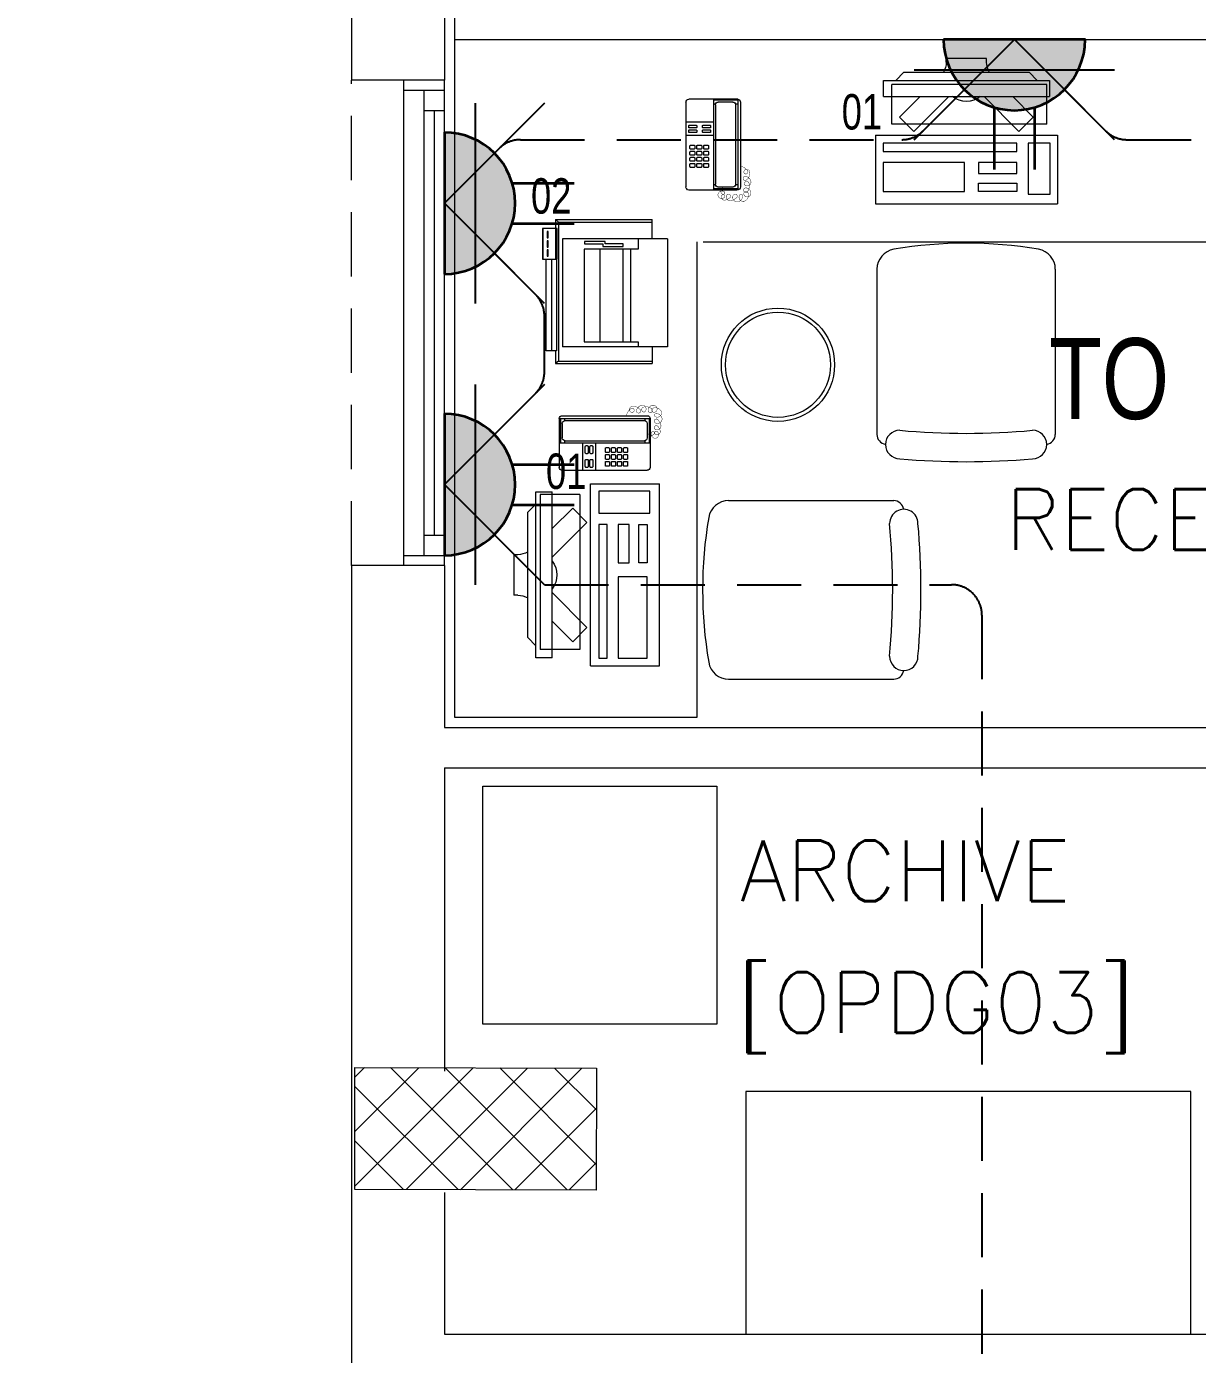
# Model space of a CAD drawing. Header units: inches. Extents: x -12418 to 242017, y -29325 to 19878.
# Drawn here: x 4425 to 7320, y -6297 to -3015 of the extents above; entities that cross this region are included whole.
import ezdxf
from ezdxf import colors
from ezdxf.entities.mleader import LeaderData, LeaderLine
from ezdxf.enums import TextEntityAlignment as Align
from ezdxf.math import Vec2, Vec3

# ---------------------------------------------------------------- set-up
doc = ezdxf.new("R2010")
doc.units = ezdxf.units.IN
doc.header["$LTSCALE"] = 25
doc.header["$MEASUREMENT"] = 0
for name, pattern in [('00-Ground Floor$0$HIDDEN', [9.525, 6.35, -3.175]), ('DASHDOT', [25.4, 12.7, -6.35, 0, -6.35]), ('HIDDEN', [9.525, 6.35, -3.175])]:
    doc.linetypes.add(name, pattern=pattern)
doc.layers.get('0').update_dxf_attribs({"color": 8})
doc.layers.get('Defpoints').update_dxf_attribs({"color": 8})
for name, color, linetype, lineweight in [('00-Ground Floor$0$72_EGR_BASE_TEXT', 252, 'Continuous', 5), ('00-Ground Floor$0$72_EGR_EQP_TAG', 142, 'Continuous', 5), ('00-Ground Floor$0$Aluminum', 251, 'Continuous', 5), ('00-Ground Floor$0$C-HYDR-CTCH', 251, 'Continuous', 5), ('00-Ground Floor$0$Hatch', 254, 'Continuous', 5), ('00-Ground Floor$0$LOADING', 253, 'Continuous', 5), ('00-Ground Floor$0$Walls', 251, 'Continuous', 5), ('E-LITE-CIRC', 6, 'Continuous', 25), ('E-LITE-CLNG-CNDT', 6, 'DASHDOT', 35), ('E-LITE-EXIT-NUMB', 6, 'Continuous', 25), ('E-POWR-FLOR-CNDT', 6, 'HIDDEN', 25), ('E-POWR-WALL @ 100', 4, 'Continuous', 35)]:
    doc.layers.add(name, color=color, linetype=linetype, lineweight=lineweight)
doc.styles.add('00-Ground Floor$0$SIMPLEX', font='SIMPLEX.shx', dxfattribs={"height": 150})
doc.styles.add('00-Ground Floor$0$X3G_ENTITY_257CFD', font='swisscl.ttf', dxfattribs={"height": 200})
doc.styles.add('DC_Simplex', font='SIMPLEX.shx', dxfattribs={"width": 0.7})

# ---------------------------------------------------------------- blocks, each defined once
blk = doc.blocks.new('00-Ground Floor$0$GF21021-P')
for p, q in [((-0.2207, 0.4756), (-0.2207, 0.0675)), ((0.2205, 0.4756), (0.2205, 0.0675))]:
    blk.add_line(p, q)
for centre, radius, start, end in [((-0.0001, -0.5295), 1.0695, 80.3671, 99.6329), ((-0.1707, 0.4756), 0.05, 99.6329, 180), ((0.1705, 0.4756), 0.05, 0, 80.3671), ((-0.1957, 0.0675), 0.025, 180, 261.4721), ((-0.1643, 0.0425), 0.0351, 90, 270), ((0, 1.8467), 1.7767, 264.6946, 275.3053), ((0.1641, 0.0425), 0.0351, 270, 90), ((0.1955, 0.0675), 0.025, 278.5279, 0), ((0, 1.8314), 1.8314, 264.8532, 275.147)]:
    blk.add_arc(centre, radius, start, end)
blk = doc.blocks.new('00-Ground Floor$0$DM20079-P')
at = {"color": 0}
for p, q in [((-0.0686, 0.217), (-0.0686, 0.008)), ((-0.0616, 0.225), (0.0594, 0.225)), ((-0.0616, 0.225), (-0.0616, 0)), ((-0.0616, 0.222), (-0.0016, 0.222)), ((-0.0616, 0.212), (-0.0565, 0.212)), ((-0.0566, 0.2105), (-0.0566, 0.0145)), ((-0.0496, 0.2175), (-0.0136, 0.2175)), ((-0.0068, 0.212), (-0.0016, 0.212)), ((-0.0066, 0.2105), (-0.0066, 0.0145)), ((-0.0016, 0.225), (-0.0016, 0)), ((0.0664, 0.217), (0.0664, 0.008)), ((-0.0016, 0.1675), (0.0664, 0.1675)), ((-0.0016, 0.135), (0.0664, 0.135)), ((-0.0616, 0.013), (-0.0565, 0.013)), ((-0.0616, 0.003), (-0.0016, 0.003)), ((-0.0594, 0), (0.0594, 0)), ((-0.0496, 0.0075), (-0.0136, 0.0075)), ((-0.0068, 0.013), (-0.0016, 0.013))]:
    blk.add_line(p, q, dxfattribs=at)
for points in [[(0.0074, 0.1605, 0.414214), (0.0054, 0.1585), (0.0054, 0.1555, 0.414214), (0.0074, 0.1535), (0.0234, 0.1535, 0.414214), (0.0254, 0.1555), (0.0254, 0.1585, 0.414214), (0.0234, 0.1605)], [(0.0234, 0.142, 0.414214), (0.0254, 0.144), (0.0254, 0.147, 0.414214), (0.0234, 0.149), (0.0074, 0.149, 0.414214), (0.0054, 0.147), (0.0054, 0.144, 0.414214), (0.0074, 0.142)], [(0.0574, 0.1535, 0.414214), (0.0594, 0.1555), (0.0594, 0.1585, 0.414214), (0.0574, 0.1605), (0.0414, 0.1605, 0.414214), (0.0394, 0.1585), (0.0394, 0.1555, 0.414214), (0.0414, 0.1535)], [(0.0574, 0.142, 0.414214), (0.0594, 0.144), (0.0594, 0.147, 0.414214), (0.0574, 0.149), (0.0414, 0.149, 0.414214), (0.0394, 0.147), (0.0394, 0.144, 0.414214), (0.0414, 0.142)], [(0.0104, 0.103, 0.414214), (0.0124, 0.101), (0.0204, 0.101, 0.414214), (0.0224, 0.103), (0.0224, 0.109, 0.414214), (0.0204, 0.111), (0.0124, 0.111, 0.414214), (0.0104, 0.109)], [(0.0274, 0.103, 0.414214), (0.0294, 0.101), (0.0374, 0.101, 0.414214), (0.0394, 0.103), (0.0394, 0.109, 0.414214), (0.0374, 0.111), (0.0294, 0.111, 0.414214), (0.0274, 0.109)], [(0.0444, 0.103, 0.414214), (0.0464, 0.101), (0.0544, 0.101, 0.414214), (0.0564, 0.103), (0.0564, 0.109, 0.414214), (0.0544, 0.111), (0.0464, 0.111, 0.414214), (0.0444, 0.109)], [(0.0104, 0.088, 0.414214), (0.0124, 0.086), (0.0204, 0.086, 0.414214), (0.0224, 0.088), (0.0224, 0.094, 0.414214), (0.0204, 0.096), (0.0124, 0.096, 0.414214), (0.0104, 0.094)], [(0.0104, 0.073, 0.414214), (0.0124, 0.071), (0.0204, 0.071, 0.414214), (0.0224, 0.073), (0.0224, 0.079, 0.414214), (0.0204, 0.081), (0.0124, 0.081, 0.414214), (0.0104, 0.079)], [(0.0104, 0.058, 0.414214), (0.0124, 0.056), (0.0204, 0.056, 0.414214), (0.0224, 0.058), (0.0224, 0.064, 0.414214), (0.0204, 0.066), (0.0124, 0.066, 0.414214), (0.0104, 0.064)], [(0.0274, 0.088, 0.414214), (0.0294, 0.086), (0.0374, 0.086, 0.414214), (0.0394, 0.088), (0.0394, 0.094, 0.414214), (0.0374, 0.096), (0.0294, 0.096, 0.414214), (0.0274, 0.094)], [(0.0274, 0.073, 0.414214), (0.0294, 0.071), (0.0374, 0.071, 0.414214), (0.0394, 0.073), (0.0394, 0.079, 0.414214), (0.0374, 0.081), (0.0294, 0.081, 0.414214), (0.0274, 0.079)], [(0.0274, 0.058, 0.414214), (0.0294, 0.056), (0.0374, 0.056, 0.414214), (0.0394, 0.058), (0.0394, 0.064, 0.414214), (0.0374, 0.066), (0.0294, 0.066, 0.414214), (0.0274, 0.064)], [(0.0444, 0.088, 0.414214), (0.0464, 0.086), (0.0544, 0.086, 0.414214), (0.0564, 0.088), (0.0564, 0.094, 0.414214), (0.0544, 0.096), (0.0464, 0.096, 0.414214), (0.0444, 0.094)], [(0.0444, 0.073, 0.414214), (0.0464, 0.071), (0.0544, 0.071, 0.414214), (0.0564, 0.073), (0.0564, 0.079, 0.414214), (0.0544, 0.081), (0.0464, 0.081, 0.414214), (0.0444, 0.079)], [(0.0444, 0.058, 0.414214), (0.0464, 0.056), (0.0544, 0.056, 0.414214), (0.0564, 0.058), (0.0564, 0.064, 0.414214), (0.0544, 0.066), (0.0464, 0.066, 0.414214), (0.0444, 0.064)]]:
    blk.add_lwpolyline(points, format="xyb", close=True, dxfattribs=at)
at = {"color": 0, "const_width": 0.001}
blk.add_lwpolyline([(-0.0686, 0.059, 0.184574), (-0.0861, 0.0478, 1.44364), (-0.0769, 0.0452, 0.837915), (-0.0907, 0.0465, 0.30536), (-0.0835, 0.0248, 1.584726), (-0.0815, 0.034, 0.253153), (-0.094, 0.0228, 0.874198), (-0.0776, 0.0142, 0.915253), (-0.0897, 0.0168, 0.223821), (-0.0874, -0.0011, 1.703343), (-0.0796, 0.005, 0.588962), (-0.0934, -0.0114, 0.717795), (-0.0769, -0.0108, 0.983104), (-0.0875, -0.0075, 0.326362), (-0.0815, -0.0259, 0.758716), (-0.0657, -0.0134, 0.906186), (-0.0743, -0.016, 0.189488), (-0.067, -0.0272, 0.7948), (-0.0506, -0.0127, 1.223996), (-0.0585, -0.0193, 0.072149), (-0.0473, -0.0259, 0.645886), (-0.0341, -0.0134, 1.366917), (-0.042, -0.0193, 0.078415), (-0.0315, -0.0246, 0.723006), (-0.0229, -0.0127, 1.105484), (-0.0289, -0.018, 0.327892), (-0.017, -0.0193, 0.446638), (-0.0144, -0.0068, 0.327263), (-0.0269, -0.0029, 1.240441), (-0.0229, -0.0094, 0.611307), (-0.0278, 0.0075)], format="xyb", dxfattribs=at)
at = {"color": 0}
for centre, radius, start, end in [((-0.0605, 0.217), 0.00813, 97.9633, 179.6649), ((-0.0496, 0.2105), 0.007, 90, 180), ((-0.0136, 0.2105), 0.007, 0, 90), ((0.0582, 0.217), 0.00813, 0.3351, 82.0367), ((-0.0605, 0.008), 0.00813, 180.3351, 277.9633), ((-0.0496, 0.0145), 0.007, 180, 270), ((-0.0136, 0.0145), 0.007, 270, 0), ((0.0582, 0.008), 0.00813, 277.9633, 359.6649)]:
    blk.add_arc(centre, radius, start, end, dxfattribs=at)
blk = doc.blocks.new('00-Ground Floor$0$ITCWLS1-P')
at = {"layer": '00-Ground Floor$0$LOADING'}
for p, q in [((-0.2651, 0.43, 0), (-0.3051, 0.43, 0)), ((-0.3051, 0.43, 0), (-0.3051, 0.02, 0)), ((-0.2651, 0.43, 0), (-0.2651, 0.02, 0)), ((-0.17, 0.45), (-0.17, 0)), ((-0.17, 0.45), (0, 0.45)), ((-0.1496, 0.4305), (-0.1291, 0.4305)), ((-0.1291, 0.4305), (-0.1291, 0.4089)), ((0, 0.45), (0, 0)), ((-0.3251, 0.38, 0), (-0.3051, 0.4, 0)), ((-0.197, 0.4094), (-0.295, 0.4094)), ((-0.295, 0.0264), (-0.295, 0.4094)), ((-0.197, 0.0264), (-0.197, 0.4094)), ((-0.3251, 0.38, 0), (-0.3251, 0.07, 0)), ((-0.3503, 0.275), (-0.3596, 0.275)), ((-0.3596, 0.175), (-0.3596, 0.275)), ((-0.3503, 0.175), (-0.3596, 0.175)), ((-0.3251, 0.07, 0), (-0.3051, 0.05, 0)), ((-0.3051, 0.02, 0), (-0.2651, 0.02, 0)), ((-0.197, 0.0264), (-0.295, 0.0264)), ((-0.17, 0), (0, 0))]:
    blk.add_line(p, q, dxfattribs=at)
at = {"layer": '00-Ground Floor$0$LOADING', "extrusion": (2.48281e-10, 3.18408e-10, -1)}
for p, q in [((-0.2651, 0.3395), (-0.2144, 0.3902)), ((-0.1791, 0.3548), (-0.2144, 0.3902)), ((-0.2651, 0.2688), (-0.1791, 0.3548))]:
    blk.add_line(p, q, dxfattribs=at)
at = {"layer": '00-Ground Floor$0$LOADING', "extrusion": (2.48281e-10, -3.18408e-10, -1)}
for p, q in [((-0.2651, 0.1812), (-0.1791, 0.0952)), ((-0.2651, 0.1105), (-0.2144, 0.0598)), ((-0.1791, 0.0952), (-0.2144, 0.0598))]:
    blk.add_line(p, q, dxfattribs=at)
at = {"layer": '00-Ground Floor$0$LOADING'}
for points in [[(-0.1291, 0.4089), (-0.1291, 0.1), (-0.1496, 0.1), (-0.1496, 0.4305)], [(-0.1496, 0.1), (-0.1496, 0.1), (-0.1496, 0.1), (-0.1496, 0.1), (-0.1496, 0.1), (-0.1496, 0.1), (-0.1496, 0.1), (-0.1496, 0.1), (-0.1496, 0.1)], [(-0.1496, 0.1), (-0.1496, 0.1), (-0.1496, 0.1), (-0.1496, 0.1), (-0.1496, 0.1), (-0.1496, 0.1), (-0.1496, 0.1), (-0.1496, 0.1), (-0.1496, 0.1), (-0.1496, 0.1), (-0.1496, 0.1), (-0.1496, 0.1), (-0.1496, 0.1), (-0.1496, 0.1), (-0.1496, 0.1), (-0.1496, 0.1), (-0.1496, 0.1), (-0.1496, 0.1)], [(-0.1496, 0.1), (-0.1496, 0.1), (-0.1496, 0.1), (-0.1496, 0.1), (-0.1496, 0.1), (-0.1496, 0.1), (-0.1496, 0.1), (-0.1496, 0.1), (-0.1496, 0.1), (-0.1496, 0.1)], [(-0.1496, 0.1), (-0.1496, 0.1), (-0.1496, 0.1), (-0.1496, 0.1), (-0.1496, 0.1), (-0.1496, 0.1), (-0.1496, 0.1)], [(-0.1496, 0.1), (-0.1496, 0.1), (-0.1496, 0.1), (-0.1496, 0.1), (-0.1496, 0.1), (-0.1496, 0.1), (-0.1496, 0.1), (-0.1496, 0.1), (-0.1496, 0.1), (-0.1496, 0.1)], [(-0.1496, 0.1), (-0.1496, 0.1), (-0.1496, 0.1), (-0.1496, 0.1), (-0.1496, 0.1), (-0.1496, 0.1), (-0.1496, 0.1), (-0.1496, 0.1), (-0.1496, 0.1), (-0.1496, 0.1), (-0.1496, 0.1), (-0.1496, 0.1), (-0.1496, 0.1), (-0.1496, 0.1), (-0.1496, 0.1)], [(-0.1496, 0.1), (-0.1496, 0.1), (-0.1496, 0.1), (-0.1496, 0.1), (-0.1496, 0.1), (-0.1496, 0.1), (-0.1496, 0.1), (-0.1496, 0.1), (-0.1496, 0.1), (-0.1496, 0.1)], [(-0.1496, 0.1), (-0.1496, 0.1), (-0.1496, 0.1), (-0.1496, 0.1), (-0.1496, 0.1), (-0.1496, 0.1), (-0.1496, 0.1), (-0.1496, 0.1), (-0.1496, 0.1), (-0.1496, 0.1)], [(-0.1496, 0.1), (-0.1496, 0.1), (-0.1496, 0.1), (-0.1496, 0.1), (-0.1496, 0.1), (-0.1496, 0.1), (-0.1496, 0.1), (-0.1496, 0.1), (-0.1496, 0.1), (-0.1496, 0.1), (-0.1496, 0.1), (-0.1496, 0.1), (-0.1496, 0.1), (-0.1496, 0.1), (-0.1496, 0.1), (-0.1496, 0.1), (-0.1496, 0.1), (-0.1496, 0.1), (-0.1496, 0.1), (-0.1496, 0.1), (-0.1496, 0.1), (-0.1496, 0.1), (-0.1496, 0.1), (-0.1496, 0.1), (-0.1496, 0.1), (-0.1496, 0.1), (-0.1496, 0.1), (-0.1496, 0.1), (-0.1496, 0.1), (-0.1496, 0.1), (-0.1496, 0.1), (-0.1496, 0.1), (-0.1496, 0.1), (-0.1496, 0.1), (-0.1496, 0.1), (-0.1496, 0.1), (-0.1496, 0.1), (-0.1496, 0.1), (-0.1496, 0.1), (-0.1496, 0.1), (-0.1496, 0.1), (-0.1496, 0.1), (-0.1496, 0.1), (-0.1496, 0.1), (-0.1496, 0.1), (-0.1496, 0.1), (-0.1496, 0.1), (-0.1496, 0.1), (-0.1496, 0.1), (-0.1496, 0.1), (-0.1496, 0.1), (-0.1496, 0.1), (-0.1496, 0.1), (-0.1496, 0.1)], [(-0.1496, 0.1), (-0.1496, 0.1), (-0.1496, 0.1), (-0.1496, 0.1), (-0.1496, 0.1), (-0.1496, 0.1), (-0.1496, 0.1), (-0.1496, 0.1), (-0.1496, 0.1), (-0.1496, 0.1), (-0.1496, 0.1), (-0.1496, 0.1), (-0.1496, 0.1), (-0.1496, 0.1), (-0.1496, 0.1), (-0.1496, 0.1), (-0.1496, 0.1), (-0.1496, 0.1), (-0.1496, 0.1), (-0.1496, 0.1), (-0.1496, 0.1), (-0.1496, 0.1), (-0.1496, 0.1), (-0.1496, 0.1), (-0.1496, 0.1), (-0.1496, 0.1), (-0.1496, 0.1), (-0.1496, 0.1), (-0.1496, 0.1), (-0.1496, 0.1), (-0.1496, 0.1), (-0.1496, 0.1), (-0.1496, 0.1), (-0.1496, 0.1), (-0.1496, 0.1), (-0.1496, 0.1), (-0.1496, 0.1), (-0.1496, 0.1), (-0.1496, 0.1), (-0.1496, 0.1), (-0.1496, 0.1), (-0.1496, 0.1), (-0.1496, 0.1), (-0.1496, 0.1), (-0.1496, 0.1), (-0.1496, 0.1), (-0.1496, 0.1), (-0.1496, 0.1), (-0.1496, 0.1), (-0.1496, 0.1), (-0.1496, 0.1), (-0.1496, 0.1), (-0.1496, 0.1), (-0.1496, 0.1), (-0.1496, 0.1), (-0.1496, 0.1), (-0.1496, 0.1), (-0.1496, 0.1), (-0.1496, 0.1), (-0.1496, 0.1), (-0.1496, 0.1), (-0.1496, 0.1), (-0.1496, 0.1), (-0.1496, 0.1), (-0.1496, 0.1), (-0.1496, 0.1), (-0.1496, 0.1), (-0.1496, 0.1), (-0.1496, 0.1), (-0.1496, 0.1), (-0.1496, 0.1), (-0.1496, 0.1), (-0.1496, 0.1), (-0.1496, 0.1), (-0.1496, 0.1), (-0.1496, 0.1), (-0.1496, 0.1), (-0.1496, 0.1), (-0.1496, 0.1), (-0.1496, 0.1), (-0.1496, 0.1), (-0.1496, 0.1), (-0.1496, 0.1), (-0.1496, 0.1), (-0.1496, 0.1), (-0.1496, 0.1), (-0.1496, 0.1), (-0.1496, 0.1), (-0.1496, 0.1)], [(-0.1496, 0.1), (-0.1496, 0.1), (-0.1496, 0.1), (-0.1496, 0.1), (-0.1496, 0.1), (-0.1496, 0.1), (-0.1496, 0.1), (-0.1496, 0.1), (-0.1496, 0.1), (-0.1496, 0.1), (-0.1496, 0.1), (-0.1496, 0.1)], [(-0.1496, 0.1), (-0.1496, 0.1), (-0.1496, 0.1), (-0.1496, 0.1), (-0.1496, 0.1), (-0.1496, 0.1), (-0.1496, 0.1)], [(-0.1496, 0.1), (-0.1496, 0.1), (-0.1496, 0.1), (-0.1496, 0.1), (-0.1496, 0.1), (-0.1496, 0.1), (-0.1496, 0.1), (-0.1496, 0.1), (-0.1496, 0.1), (-0.1496, 0.1), (-0.1496, 0.1), (-0.1496, 0.1), (-0.1496, 0.1), (-0.1496, 0.1), (-0.1496, 0.1), (-0.1496, 0.1), (-0.1496, 0.1)], [(-0.1496, 0.1), (-0.1496, 0.1), (-0.1496, 0.1), (-0.1496, 0.1), (-0.1496, 0.1), (-0.1496, 0.1), (-0.1496, 0.1), (-0.1496, 0.1), (-0.1496, 0.1), (-0.1496, 0.1), (-0.1496, 0.1), (-0.1496, 0.1), (-0.1496, 0.1), (-0.1496, 0.1), (-0.1496, 0.1), (-0.1496, 0.1), (-0.1496, 0.1), (-0.1496, 0.1), (-0.1496, 0.1), (-0.1496, 0.1), (-0.1496, 0.1), (-0.1496, 0.1), (-0.1496, 0.1), (-0.1496, 0.1), (-0.1496, 0.1), (-0.1496, 0.1), (-0.1496, 0.1), (-0.1496, 0.1), (-0.1496, 0.1), (-0.1496, 0.1), (-0.1496, 0.1), (-0.1496, 0.1), (-0.1496, 0.1), (-0.1496, 0.1), (-0.1496, 0.1), (-0.1496, 0.1), (-0.1496, 0.1), (-0.1496, 0.1), (-0.1496, 0.1), (-0.1496, 0.1), (-0.1496, 0.1), (-0.1496, 0.1), (-0.1496, 0.1), (-0.1496, 0.1), (-0.1496, 0.1), (-0.1496, 0.1), (-0.1496, 0.1), (-0.1496, 0.1), (-0.1496, 0.1), (-0.1496, 0.1), (-0.1496, 0.1), (-0.1496, 0.1), (-0.1496, 0.1), (-0.1496, 0.1), (-0.1496, 0.1), (-0.1496, 0.1), (-0.1496, 0.1), (-0.1496, 0.1), (-0.1496, 0.1), (-0.1496, 0.1), (-0.1496, 0.1), (-0.1496, 0.1), (-0.1496, 0.1), (-0.1496, 0.1), (-0.1496, 0.1), (-0.1496, 0.1), (-0.1496, 0.1), (-0.1496, 0.1), (-0.1496, 0.1), (-0.1496, 0.1), (-0.1496, 0.1), (-0.1496, 0.1), (-0.1496, 0.1), (-0.1496, 0.1), (-0.1496, 0.1), (-0.1496, 0.1), (-0.1496, 0.1), (-0.1496, 0.1), (-0.1496, 0.1), (-0.1496, 0.1), (-0.1496, 0.1), (-0.1496, 0.1), (-0.1496, 0.1), (-0.1496, 0.1), (-0.1496, 0.1), (-0.1496, 0.1), (-0.1496, 0.1), (-0.1496, 0.1), (-0.1496, 0.1), (-0.1496, 0.1), (-0.1496, 0.1), (-0.1496, 0.1), (-0.1496, 0.1), (-0.1496, 0.1), (-0.1496, 0.1), (-0.1496, 0.1), (-0.1496, 0.1), (-0.1496, 0.1), (-0.1496, 0.1), (-0.1496, 0.1), (-0.1496, 0.1), (-0.1496, 0.1), (-0.1496, 0.1), (-0.1496, 0.1), (-0.1496, 0.1), (-0.1496, 0.1), (-0.1496, 0.1), (-0.1496, 0.1), (-0.1496, 0.1), (-0.1496, 0.1), (-0.1496, 0.1)], [(-0.1496, 0.1), (-0.1496, 0.1), (-0.1496, 0.1), (-0.1496, 0.1), (-0.1496, 0.1), (-0.1496, 0.1), (-0.1496, 0.1), (-0.1496, 0.1)]]:
    blk.add_lwpolyline(points, dxfattribs=at)
for points in [[(-0.1019, 0.4305), (-0.0304, 0.4305), (-0.0304, 0.2294), (-0.1019, 0.2294)], [(-0.1019, 0.1954), (-0.0747, 0.1954), (-0.0747, 0.1), (-0.1019, 0.1)], [(-0.0304, 0.1954), (-0.0508, 0.1954), (-0.0508, 0.1), (-0.0304, 0.1)], [(-0.1496, 0.1), (-0.1496, 0.1), (-0.1496, 0.1), (-0.1496, 0.1), (-0.1496, 0.1), (-0.1496, 0.1), (-0.1496, 0.1), (-0.1496, 0.1), (-0.1496, 0.1), (-0.1496, 0.1), (-0.1496, 0.1), (-0.1496, 0.1), (-0.1496, 0.1), (-0.1496, 0.1), (-0.1496, 0.1), (-0.1496, 0.1), (-0.1496, 0.1), (-0.1496, 0.1), (-0.1496, 0.1), (-0.1496, 0.1), (-0.1496, 0.1), (-0.1496, 0.1), (-0.1496, 0.1), (-0.1496, 0.1), (-0.1496, 0.1), (-0.1496, 0.1), (-0.1496, 0.1), (-0.1496, 0.1), (-0.1496, 0.1), (-0.1496, 0.1), (-0.1496, 0.1), (-0.1496, 0.1), (-0.1496, 0.1), (-0.1496, 0.1), (-0.1496, 0.1), (-0.1496, 0.1), (-0.1496, 0.1), (-0.1496, 0.1), (-0.1496, 0.1), (-0.1496, 0.1), (-0.1496, 0.1), (-0.1496, 0.1), (-0.1496, 0.1), (-0.1496, 0.1), (-0.1496, 0.1), (-0.1496, 0.1), (-0.1496, 0.1), (-0.1496, 0.1), (-0.1496, 0.1), (-0.1496, 0.1), (-0.1496, 0.1), (-0.1496, 0.1), (-0.1496, 0.1), (-0.1496, 0.1), (-0.1496, 0.1), (-0.1496, 0.1), (-0.1496, 0.1), (-0.1496, 0.1), (-0.1496, 0.1), (-0.1496, 0.1), (-0.1496, 0.1), (-0.1496, 0.1), (-0.1496, 0.1), (-0.1496, 0.1), (-0.1496, 0.1), (-0.1496, 0.1), (-0.1496, 0.1), (-0.1496, 0.1), (-0.1496, 0.1), (-0.1496, 0.1), (-0.1496, 0.1), (-0.1496, 0.1), (-0.1496, 0.1), (-0.1496, 0.1), (-0.1496, 0.1), (-0.1496, 0.1), (-0.1496, 0.1), (-0.1496, 0.1), (-0.1496, 0.1), (-0.1496, 0.1), (-0.1496, 0.1), (-0.1496, 0.1), (-0.1496, 0.1), (-0.1496, 0.1), (-0.1496, 0.1), (-0.1496, 0.1), (-0.1496, 0.1), (-0.1496, 0.1), (-0.1496, 0.1), (-0.1496, 0.1), (-0.1496, 0.1), (-0.1496, 0.1), (-0.1496, 0.1), (-0.1496, 0.1), (-0.1496, 0.1), (-0.1496, 0.1), (-0.1496, 0.1), (-0.1496, 0.1), (-0.1496, 0.1), (-0.1496, 0.1), (-0.1496, 0.1), (-0.1496, 0.1), (-0.1496, 0.1), (-0.1496, 0.1), (-0.1496, 0.1), (-0.1496, 0.1), (-0.1496, 0.1), (-0.1496, 0.1), (-0.1496, 0.1), (-0.1496, 0.1), (-0.1496, 0.1), (-0.1496, 0.1), (-0.1496, 0.1), (-0.1496, 0.1), (-0.1496, 0.1), (-0.1496, 0.1), (-0.1496, 0.1), (-0.1496, 0.1), (-0.1496, 0.1), (-0.1496, 0.1), (-0.1496, 0.1), (-0.1496, 0.1), (-0.1496, 0.1), (-0.1496, 0.1), (-0.1496, 0.1), (-0.1496, 0.1), (-0.1496, 0.1), (-0.1496, 0.1), (-0.1496, 0.1), (-0.1496, 0.1), (-0.1496, 0.1), (-0.1496, 0.1), (-0.1496, 0.1), (-0.1496, 0.1), (-0.1496, 0.1), (-0.1496, 0.1), (-0.1496, 0.1), (-0.1496, 0.1), (-0.1496, 0.1), (-0.1496, 0.1), (-0.1496, 0.1), (-0.1496, 0.1), (-0.1496, 0.1), (-0.1496, 0.1), (-0.1496, 0.1), (-0.1496, 0.1), (-0.1496, 0.1), (-0.1496, 0.1), (-0.1496, 0.1), (-0.1496, 0.1), (-0.1496, 0.1), (-0.1496, 0.1), (-0.1496, 0.1), (-0.1496, 0.1), (-0.1496, 0.1), (-0.1496, 0.1), (-0.1496, 0.1), (-0.1496, 0.1), (-0.1496, 0.1), (-0.1496, 0.1), (-0.1496, 0.1), (-0.1496, 0.1), (-0.1496, 0.1), (-0.1496, 0.1), (-0.1496, 0.1), (-0.1496, 0.1), (-0.1496, 0.1), (-0.1496, 0.1), (-0.1496, 0.1), (-0.1496, 0.1), (-0.1496, 0.1), (-0.1496, 0.1), (-0.1496, 0.1), (-0.1496, 0.1), (-0.1496, 0.1), (-0.1496, 0.1), (-0.1496, 0.1), (-0.1496, 0.1), (-0.1496, 0.1), (-0.1496, 0.1), (-0.1496, 0.1), (-0.1496, 0.1), (-0.1496, 0.1), (-0.1496, 0.1), (-0.1496, 0.1), (-0.1496, 0.1), (-0.1496, 0.1), (-0.1496, 0.1), (-0.1496, 0.1), (-0.1496, 0.1), (-0.1496, 0.1), (-0.1496, 0.1), (-0.1496, 0.1), (-0.1496, 0.1), (-0.1496, 0.1), (-0.1496, 0.1), (-0.1496, 0.1), (-0.1496, 0.1), (-0.1496, 0.1), (-0.1496, 0.1), (-0.1496, 0.1), (-0.1496, 0.1), (-0.1496, 0.1), (-0.1496, 0.1), (-0.1496, 0.1), (-0.1496, 0.1), (-0.1496, 0.1), (-0.1496, 0.1), (-0.1496, 0.1), (-0.1496, 0.1), (-0.1496, 0.1), (-0.1496, 0.1), (-0.1496, 0.1), (-0.1496, 0.1), (-0.1496, 0.1), (-0.1496, 0.1), (-0.1496, 0.1), (-0.1496, 0.1), (-0.1496, 0.1), (-0.1496, 0.1), (-0.1496, 0.1), (-0.1496, 0.1), (-0.1496, 0.1), (-0.1496, 0.1), (-0.1496, 0.1), (-0.1496, 0.1), (-0.1496, 0.1), (-0.1496, 0.1), (-0.1496, 0.1), (-0.1496, 0.1), (-0.1496, 0.1), (-0.1496, 0.1), (-0.1496, 0.1), (-0.1496, 0.1), (-0.1496, 0.1), (-0.1496, 0.1), (-0.1496, 0.1), (-0.1496, 0.1), (-0.1496, 0.1), (-0.1496, 0.1), (-0.1496, 0.1), (-0.1496, 0.1), (-0.1496, 0.1), (-0.1496, 0.1), (-0.1496, 0.1), (-0.1496, 0.1), (-0.1496, 0.1), (-0.1496, 0.1), (-0.1496, 0.1), (-0.1496, 0.1), (-0.1496, 0.1), (-0.1496, 0.1), (-0.1496, 0.1), (-0.1496, 0.1), (-0.1496, 0.1), (-0.1496, 0.1), (-0.1496, 0.1), (-0.1496, 0.1), (-0.1496, 0.1), (-0.1496, 0.1), (-0.1496, 0.1), (-0.1496, 0.1), (-0.1496, 0.1), (-0.1496, 0.1), (-0.1496, 0.1), (-0.1496, 0.1), (-0.1496, 0.1), (-0.1496, 0.1), (-0.1496, 0.1), (-0.1496, 0.1), (-0.1496, 0.1), (-0.1496, 0.1), (-0.1496, 0.1), (-0.1496, 0.1), (-0.1496, 0.1), (-0.1496, 0.1), (-0.1496, 0.1)], [(-0.1496, 0.1), (-0.1496, 0.1), (-0.1496, 0.1), (-0.1496, 0.1), (-0.1496, 0.1), (-0.1496, 0.1), (-0.1496, 0.1), (-0.1496, 0.1), (-0.1496, 0.1), (-0.1496, 0.1), (-0.1496, 0.1), (-0.1496, 0.1), (-0.1496, 0.1), (-0.1496, 0.1), (-0.1496, 0.1), (-0.1496, 0.1), (-0.1496, 0.1), (-0.1496, 0.1), (-0.1496, 0.1), (-0.1496, 0.1), (-0.1496, 0.1), (-0.1496, 0.1), (-0.1496, 0.1), (-0.1496, 0.1), (-0.1496, 0.1), (-0.1496, 0.1), (-0.1496, 0.1), (-0.1496, 0.1), (-0.1496, 0.1), (-0.1496, 0.1), (-0.1496, 0.1), (-0.1496, 0.1), (-0.1496, 0.1), (-0.1496, 0.1), (-0.1496, 0.1), (-0.1496, 0.1), (-0.1496, 0.1), (-0.1496, 0.1), (-0.1496, 0.1), (-0.1496, 0.1), (-0.1496, 0.1), (-0.1496, 0.1), (-0.1496, 0.1), (-0.1496, 0.1), (-0.1496, 0.1), (-0.1496, 0.1), (-0.1496, 0.1), (-0.1496, 0.1), (-0.1496, 0.1), (-0.1496, 0.1), (-0.1496, 0.1), (-0.1496, 0.1), (-0.1496, 0.1), (-0.1496, 0.1), (-0.1496, 0.1), (-0.1496, 0.1), (-0.1496, 0.1), (-0.1496, 0.1), (-0.1496, 0.1), (-0.1496, 0.1), (-0.1496, 0.1), (-0.1496, 0.1), (-0.1496, 0.1), (-0.1496, 0.1), (-0.1496, 0.1), (-0.1496, 0.1), (-0.1496, 0.1), (-0.1496, 0.1), (-0.1496, 0.1), (-0.1496, 0.1), (-0.1496, 0.1), (-0.1496, 0.1), (-0.1496, 0.1), (-0.1496, 0.1), (-0.1496, 0.1), (-0.1496, 0.1), (-0.1496, 0.1), (-0.1496, 0.1), (-0.1496, 0.1), (-0.1496, 0.1), (-0.1496, 0.1), (-0.1496, 0.1), (-0.1496, 0.1), (-0.1496, 0.1), (-0.1496, 0.1), (-0.1496, 0.1), (-0.1496, 0.1), (-0.1496, 0.1), (-0.1496, 0.1), (-0.1496, 0.1), (-0.1496, 0.1), (-0.1496, 0.1), (-0.1496, 0.1), (-0.1496, 0.1), (-0.1496, 0.1), (-0.1496, 0.1), (-0.1496, 0.1), (-0.1496, 0.1), (-0.1496, 0.1), (-0.1496, 0.1), (-0.1496, 0.1), (-0.1496, 0.1), (-0.1496, 0.1), (-0.1496, 0.1), (-0.1496, 0.1), (-0.1496, 0.1), (-0.1496, 0.1), (-0.1496, 0.1), (-0.1496, 0.1), (-0.1496, 0.1), (-0.1496, 0.1), (-0.1496, 0.1), (-0.1496, 0.1), (-0.1496, 0.1), (-0.1496, 0.1), (-0.1496, 0.1), (-0.1496, 0.1), (-0.1496, 0.1), (-0.1496, 0.1), (-0.1496, 0.1), (-0.1496, 0.1), (-0.1496, 0.1), (-0.1496, 0.1), (-0.1496, 0.1), (-0.1496, 0.1), (-0.1496, 0.1), (-0.1496, 0.1), (-0.1496, 0.1), (-0.1496, 0.1), (-0.1496, 0.1), (-0.1496, 0.1), (-0.1496, 0.1), (-0.1496, 0.1), (-0.1496, 0.1), (-0.1496, 0.1), (-0.1496, 0.1), (-0.1496, 0.1), (-0.1496, 0.1), (-0.1496, 0.1), (-0.1496, 0.1), (-0.1496, 0.1), (-0.1496, 0.1), (-0.1496, 0.1), (-0.1496, 0.1), (-0.1496, 0.1), (-0.1496, 0.1), (-0.1496, 0.1), (-0.1496, 0.1), (-0.1496, 0.1), (-0.1496, 0.1), (-0.1496, 0.1), (-0.1496, 0.1), (-0.1496, 0.1), (-0.1496, 0.1), (-0.1496, 0.1), (-0.1496, 0.1), (-0.1496, 0.1), (-0.1496, 0.1), (-0.1496, 0.1), (-0.1496, 0.1), (-0.1496, 0.1), (-0.1496, 0.1), (-0.1496, 0.1), (-0.1496, 0.1), (-0.1496, 0.1), (-0.1496, 0.1), (-0.1496, 0.1), (-0.1496, 0.1), (-0.1496, 0.1), (-0.1496, 0.1), (-0.1496, 0.1), (-0.1496, 0.1), (-0.1496, 0.1), (-0.1496, 0.1), (-0.1496, 0.1), (-0.1496, 0.1), (-0.1496, 0.1), (-0.1496, 0.1), (-0.1496, 0.1), (-0.1496, 0.1), (-0.1496, 0.1), (-0.1496, 0.1), (-0.1496, 0.1), (-0.1496, 0.1), (-0.1496, 0.1), (-0.1496, 0.1), (-0.1496, 0.1), (-0.1496, 0.1), (-0.1496, 0.1), (-0.1496, 0.1), (-0.1496, 0.1), (-0.1496, 0.1), (-0.1496, 0.1), (-0.1496, 0.1), (-0.1496, 0.1), (-0.1496, 0.1), (-0.1496, 0.1), (-0.1496, 0.1), (-0.1496, 0.1), (-0.1496, 0.1), (-0.1496, 0.1), (-0.1496, 0.1), (-0.1496, 0.1), (-0.1496, 0.1), (-0.1496, 0.1), (-0.1496, 0.1), (-0.1496, 0.1), (-0.1496, 0.1), (-0.1496, 0.1), (-0.1496, 0.1), (-0.1496, 0.1), (-0.1496, 0.1), (-0.1496, 0.1), (-0.1496, 0.1)], [(-0.1496, 0.1), (-0.1496, 0.1), (-0.1496, 0.1), (-0.1496, 0.1), (-0.1496, 0.1), (-0.1496, 0.1), (-0.1496, 0.1), (-0.1496, 0.1), (-0.1496, 0.1), (-0.1496, 0.1), (-0.1496, 0.1), (-0.1496, 0.1), (-0.1496, 0.1), (-0.1496, 0.1), (-0.1496, 0.1), (-0.1496, 0.1), (-0.1496, 0.1), (-0.1496, 0.1), (-0.1496, 0.1), (-0.1496, 0.1), (-0.1496, 0.1), (-0.1496, 0.1), (-0.1496, 0.1), (-0.1496, 0.1), (-0.1496, 0.1), (-0.1496, 0.1), (-0.1496, 0.1), (-0.1496, 0.1), (-0.1496, 0.1), (-0.1496, 0.1), (-0.1496, 0.1), (-0.1496, 0.1), (-0.1496, 0.1), (-0.1496, 0.1), (-0.1496, 0.1), (-0.1496, 0.1), (-0.1496, 0.1), (-0.1496, 0.1), (-0.1496, 0.1), (-0.1496, 0.1), (-0.1496, 0.1), (-0.1496, 0.1), (-0.1496, 0.1), (-0.1496, 0.1), (-0.1496, 0.1), (-0.1496, 0.1), (-0.1496, 0.1), (-0.1496, 0.1), (-0.1496, 0.1), (-0.1496, 0.1), (-0.1496, 0.1), (-0.1496, 0.1), (-0.1496, 0.1), (-0.1496, 0.1), (-0.1496, 0.1), (-0.1496, 0.1), (-0.1496, 0.1), (-0.1496, 0.1), (-0.1496, 0.1), (-0.1496, 0.1), (-0.1496, 0.1), (-0.1496, 0.1), (-0.1496, 0.1), (-0.1496, 0.1), (-0.1496, 0.1), (-0.1496, 0.1), (-0.1496, 0.1), (-0.1496, 0.1), (-0.1496, 0.1), (-0.1496, 0.1), (-0.1496, 0.1), (-0.1496, 0.1), (-0.1496, 0.1), (-0.1496, 0.1), (-0.1496, 0.1), (-0.1496, 0.1), (-0.1496, 0.1), (-0.1496, 0.1), (-0.1496, 0.1), (-0.1496, 0.1), (-0.1496, 0.1), (-0.1496, 0.1), (-0.1496, 0.1), (-0.1496, 0.1), (-0.1496, 0.1), (-0.1496, 0.1), (-0.1496, 0.1), (-0.1496, 0.1), (-0.1496, 0.1), (-0.1496, 0.1), (-0.1496, 0.1), (-0.1496, 0.1), (-0.1496, 0.1), (-0.1496, 0.1), (-0.1496, 0.1), (-0.1496, 0.1), (-0.1496, 0.1), (-0.1496, 0.1), (-0.1496, 0.1), (-0.1496, 0.1), (-0.1496, 0.1), (-0.1496, 0.1), (-0.1496, 0.1), (-0.1496, 0.1), (-0.1496, 0.1), (-0.1496, 0.1), (-0.1496, 0.1), (-0.1496, 0.1), (-0.1496, 0.1), (-0.1496, 0.1), (-0.1496, 0.1), (-0.1496, 0.1), (-0.1496, 0.1), (-0.1496, 0.1), (-0.1496, 0.1), (-0.1496, 0.1), (-0.1496, 0.1), (-0.1496, 0.1), (-0.1496, 0.1), (-0.1496, 0.1), (-0.1496, 0.1), (-0.1496, 0.1), (-0.1496, 0.1), (-0.1496, 0.1), (-0.1496, 0.1), (-0.1496, 0.1), (-0.1496, 0.1), (-0.1496, 0.1), (-0.1496, 0.1), (-0.1496, 0.1), (-0.1496, 0.1), (-0.1496, 0.1), (-0.1496, 0.1), (-0.1496, 0.1), (-0.1496, 0.1), (-0.1496, 0.1), (-0.1496, 0.1), (-0.1496, 0.1), (-0.1496, 0.1), (-0.1496, 0.1), (-0.1496, 0.1), (-0.1496, 0.1), (-0.1496, 0.1), (-0.1496, 0.1), (-0.1496, 0.1), (-0.1496, 0.1), (-0.1496, 0.1), (-0.1496, 0.1), (-0.1496, 0.1), (-0.1496, 0.1), (-0.1496, 0.1), (-0.1496, 0.1), (-0.1496, 0.1), (-0.1496, 0.1), (-0.1496, 0.1), (-0.1496, 0.1), (-0.1496, 0.1), (-0.1496, 0.1), (-0.1496, 0.1), (-0.1496, 0.1), (-0.1496, 0.1), (-0.1496, 0.1), (-0.1496, 0.1), (-0.1496, 0.1), (-0.1496, 0.1), (-0.1496, 0.1), (-0.1496, 0.1), (-0.1496, 0.1), (-0.1496, 0.1), (-0.1496, 0.1), (-0.1496, 0.1), (-0.1496, 0.1), (-0.1496, 0.1), (-0.1496, 0.1), (-0.1496, 0.1), (-0.1496, 0.1), (-0.1496, 0.1), (-0.1496, 0.1), (-0.1496, 0.1), (-0.1496, 0.1), (-0.1496, 0.1), (-0.1496, 0.1), (-0.1496, 0.1), (-0.1496, 0.1), (-0.1496, 0.1), (-0.1496, 0.1), (-0.1496, 0.1), (-0.1496, 0.1), (-0.1496, 0.1), (-0.1496, 0.1), (-0.1496, 0.1), (-0.1496, 0.1), (-0.1496, 0.1), (-0.1496, 0.1), (-0.1496, 0.1), (-0.1496, 0.1), (-0.1496, 0.1), (-0.1496, 0.1), (-0.1496, 0.1), (-0.1496, 0.1), (-0.1496, 0.1), (-0.1496, 0.1), (-0.1496, 0.1), (-0.1496, 0.1), (-0.1496, 0.1), (-0.1496, 0.1), (-0.1496, 0.1), (-0.1496, 0.1), (-0.1496, 0.1), (-0.1496, 0.1), (-0.1496, 0.1), (-0.1496, 0.1), (-0.1496, 0.1), (-0.1496, 0.1), (-0.1496, 0.1), (-0.1496, 0.1), (-0.1496, 0.1), (-0.1496, 0.1), (-0.1496, 0.1)], [(-0.1496, 0.0727), (-0.0236, 0.0727), (-0.0236, 0.0182), (-0.1496, 0.0182)]]:
    blk.add_lwpolyline(points, close=True, dxfattribs=at)
for centre, radius, start, end in [((-0.3503, 0.325), 0.05, 270, 300.3093), ((-0.3089, 0.225), 0.0556, 321.9431, 38.0569), ((-0.3503, 0.125), 0.05, 59.6907, 90)]:
    blk.add_arc(centre, radius, start, end, dxfattribs=at)
blk = doc.blocks.new('00-Ground Floor$0$ITPPLT2C-P')
at = {"color": 0}
for p, q in [((0, 0), (0, -0.2262)), ((0.0252, 0), (0, 0)), ((0.0139, 0), (0.0139, -0.2262)), ((0.0252, 0), (0.0139, 0)), ((0.0229, 0.0318), (0.2618, 0.0318)), ((0.0304, 0.0256), (0.0229, 0.0318)), ((0.0229, 0), (0.0229, 0.0318)), ((0.0252, -0.2262), (0.0252, 0)), ((0.0304, -0.3182), (0.0304, 0.0256)), ((0.0304, 0.0256), (0.2618, 0.0256)), ((0.2618, -0.0096), (0.2618, 0.0318)), ((0.0401, -0.2769), (0.0401, -0.0096)), ((0.3, -0.0096), (0.0401, -0.0096)), ((0.0939, -0.2515), (0.0939, -0.0222)), ((0.0939, -0.0222), (0.2274, -0.0222)), ((0.1321, -0.2515), (0.1321, -0.0222)), ((0.1894, -0.2515), (0.1894, -0.0222)), ((0.2082, -0.2515), (0.2082, -0.0222)), ((0.2274, -0.0222), (0.2274, -0.0096)), ((0.3, -0.2769), (0.3, -0.0096)), ((-0.0091, -0.2262), (0.0267, -0.2262)), ((-0.0091, -0.3023), (-0.0091, -0.2262)), ((-0.0087, -0.2262), (0.0236, -0.2262)), ((-0.0087, -0.3023), (-0.0087, -0.2262)), ((0, -0.2262), (0.0252, -0.2262)), ((0.0139, -0.2262), (0.0252, -0.2262)), ((0.0236, -0.2262), (0.0236, -0.3023)), ((0.0267, -0.2262), (0.0267, -0.3023)), ((0.0023, -0.2495), (0.0023, -0.2334)), ((0.0023, -0.2334), (0.0045, -0.2334)), ((0.0045, -0.2495), (0.0023, -0.2495)), ((0.0023, -0.2721), (0.0023, -0.2562)), ((0.0023, -0.2562), (0.0045, -0.2562)), ((0.0045, -0.2334), (0.0045, -0.2495)), ((0.0045, -0.2562), (0.0045, -0.2721)), ((0.2274, -0.2515), (0.0939, -0.2515)), ((0.1395, -0.2575), (0.19, -0.2575)), ((0.1395, -0.2641), (0.1395, -0.2575)), ((0.19, -0.2575), (0.19, -0.2641)), ((0.2274, -0.2769), (0.2274, -0.2515)), ((0.0045, -0.2721), (0.0023, -0.2721)), ((0.0023, -0.295), (0.0023, -0.2793)), ((0.0023, -0.2793), (0.0045, -0.2793)), ((0.0045, -0.295), (0.0023, -0.295)), ((0.0045, -0.2793), (0.0045, -0.295)), ((0.3, -0.2769), (0.0401, -0.2769)), ((0.0947, -0.2701), (0.0947, -0.2641)), ((0.0947, -0.2641), (0.1395, -0.2641)), ((0.1457, -0.2701), (0.0947, -0.2701)), ((0.19, -0.2641), (0.1457, -0.2641)), ((0.1457, -0.2641), (0.1457, -0.2701)), ((0.2618, -0.2769), (0.2618, -0.3246)), ((0.0267, -0.3023), (-0.0091, -0.3023)), ((0.0236, -0.3023), (-0.0087, -0.3023)), ((0.0229, -0.3246), (0.0229, -0.3023)), ((0.0304, -0.3182), (0.0229, -0.3246)), ((0.0229, -0.3246), (0.2618, -0.3246)), ((0.0304, -0.3182), (0.2618, -0.3182))]:
    blk.add_line(p, q, dxfattribs=at)
blk = doc.blocks.new('00-Ground Floor$0$WM00001-P')
at = {"layer": '00-Ground Floor$0$LOADING'}
for radius in [0.14, 0.13]:
    blk.add_circle((0, 0), radius, dxfattribs=at)
blk = doc.blocks.new('00-Ground Floor')
at = {"layer": '00-Ground Floor$0$Hatch'}
h = blk.add_hatch(dxfattribs=at)
h.set_pattern_fill('ANSI37', color=256, scale=30)
h.set_pattern_definition([(45, (-1981.42, -13099.68), (-67.35192, 67.35192), []), (135, (-1981.42, -13099.68), (-67.35192, -67.35192), [])])
h.paths.add_polyline_path([(48971.2, 8818.2), (48367.3, 8810.1), (48371.2, 8521.7), (48975.1, 8529.8)])
h.paths.add_polyline_path([(41810.5, 8810.5), (41227, 8805), (41207, 8513.7), (41790.5, 8519.1)])
h.paths.add_polyline_path([(27433.5, 8803.1), (26834.4, 8799), (26828.7, 8506), (27427.8, 8510)])
h.paths.add_polyline_path([(34618.7, 8805.3), (34017.5, 8797.8), (34009.3, 8512.1), (34610.5, 8519.6)])
h.paths.add_polyline_path([(20214.3, 8812.4), (19607.8, 8790.5), (19622.4, 8498), (20228.8, 8519.8)])
h.paths.add_polyline_path([(13477.7, 8802), (12255.7, 8825.9), (12249.3, 8529.8), (13471.3, 8505.8)])
h.paths.add_polyline_path([(13491.8, 1601.9), (12276.8, 1586.2), (12263.3, 1293.7), (13478.3, 1309.4)])
h.paths.add_polyline_path([(13465.7, -5591.3), (12262.6, -5607.3), (12256.9, -5900.3), (13460, -5884.3)])
h.paths.add_polyline_path([(13484.2, -12790), (12287.5, -12801.4), (12290.4, -13095.9), (13487, -13084.4)])
h.paths.add_polyline_path([(5849.2, -12787.9), (5245.6, -12791.6), (5256.3, -13077.1), (5859.8, -13073.4)])
h.paths.add_polyline_path([(5833.8, -5589.9), (5236.9, -5588.3), (5236.8, -5889.5), (5833.6, -5891)])
h.paths.add_polyline_path([(5843.6, 1599.7), (5224.3, 1600.9), (5213.7, 1298), (5833, 1296.7)])
h.paths.add_polyline_path([(5820.3, 8779.1), (5219.7, 8793.5), (5216, 8503.9), (5816.7, 8489.4)])
h.paths.add_polyline_path([(-1378.8, 8777.2), (-1981.4, 8799.9), (-1979.5, 8511.6), (-1376.9, 8488.9)])
h.paths.add_polyline_path([(-1371.1, -5601.1), (-1973.1, -5608.1), (-1969.7, -5899.7), (-1367.7, -5892.7)])
h.paths.add_polyline_path([(-1353.5, -12795.7), (-1951.9, -12796.7), (-1947.1, -13097.4), (-1348.7, -13096.4)])
h.paths.add_polyline_path([(20233.2, -12782.5), (19627.5, -12795.4), (19633.2, -13096.6), (20238.9, -13083.7)])
h.paths.add_polyline_path([(20226.6, -5590), (19632.3, -5607.6), (19634.4, -5904.1), (20228.7, -5886.6)])
h.paths.add_polyline_path([(20217.9, 1618), (19619, 1610.4), (19623, 1310.2), (20221.9, 1317.9)])
h.paths.add_polyline_path([(27418.3, 1602.8), (26816.3, 1607.5), (26820.6, 1315.3), (27422.5, 1310.7)])
h.paths.add_polyline_path([(27422, -5579.9), (26818.1, -5597.5), (26831.6, -5897.5), (27431.7, -5876.5)])
h.paths.add_polyline_path([(27438.1, -12795.9), (26834.3, -12789.3), (26831.9, -13075), (27435.7, -13081.6)])
h.paths.add_polyline_path([(34636.6, -12785.4), (34039.3, -12800), (34048.3, -13099.7), (34645.6, -13085.1)])
h.paths.add_polyline_path([(34629.3, -5597.1), (34028, -5595.2), (34029.2, -5892.4), (34630.4, -5894.3)])
h.paths.add_polyline_path([(34592.8, 1606.7), (34012, 1611.4), (34031.7, 1321.6), (34612.5, 1316.9)])
h.paths.add_polyline_path([(41796.2, 1606), (41198.6, 1619.8), (41200.6, 1327.8), (41798.2, 1314.1)])
h.paths.add_polyline_path([(41797.2, -5592.6), (41228.8, -5600.2), (41230.6, -5894.3), (41799, -5886.7)])
h.paths.add_polyline_path([(41834.3, -12789.7), (41229, -12792.4), (41230.4, -13096.9), (41835.6, -13094.3)])
h.paths.add_polyline_path([(49008.5, -12790.2), (48420.5, -12774.1), (48407.3, -13081.4), (48995.3, -13097.4)])
h.paths.add_polyline_path([(48992.7, -5590.8), (48389.5, -5589.7), (48387.5, -5886.2), (48990.7, -5887.3)])
at = {"layer": '00-Ground Floor$0$Aluminum', "linetype": '00-Ground Floor$0$HIDDEN'}
blk.add_line((5227.9, -4347.4, 0), (5227.9, -3147.4, 0), dxfattribs=at)
at = {"layer": '00-Ground Floor$0$Aluminum'}
for p, q in [((5357.9, -4347.4, 0), (5357.9, -3147.4, 0)), ((5457.9, -4347.4, 0), (5457.9, -3147.4, 0)), ((5357.9, -3172.4, 0), (5457.9, -3172.4, 0)), ((5407.9, -4322.4, 0), (5407.9, -3172.4, 0)), ((5407.9, -3222.4, 0), (5457.9, -3222.4, 0)), ((5432.9, -3222.4, 0), (5432.9, -4272.4, 0)), ((5407.9, -4272.4, 0), (5457.9, -4272.4, 0)), ((5357.9, -4322.4, 0), (5457.9, -4322.4, 0))]:
    blk.add_line(p, q, dxfattribs=at)
at = {"layer": '00-Ground Floor$0$C-HYDR-CTCH', "flags": 128}
blk.add_lwpolyline([(5236.9, -5588.3), (5833.8, -5589.9), (5833.6, -5891), (5236.8, -5889.5), (5236.9, -5588.3)], dxfattribs=at)
at = {"layer": '00-Ground Floor$0$LOADING'}
for p, q in [((5482.9, -2747.4, 0), (5482.9, -4722.4, 0)), ((5482.9, -3047.4, 0), (9072.9, -3047.4, 0)), ((6082.9, -4722.4, 0), (6082.9, -3547.4, 0)), ((6097.9, -3547.4, 0), (7918.4, -3547.4, 0)), ((5482.9, -4722.4, 0), (6082.9, -4722.4, 0))]:
    blk.add_line(p, q, dxfattribs=at)
at = {"layer": '00-Ground Floor$0$LOADING', "elevation": 0}
for points in [[(5552.9, -4892.5), (6132, -4892.5), (6132, -5481.3), (5552.9, -5481.3)], [(6203.4, -5647.4), (6203.4, -6247.4), (7303.4, -6247.4), (7303.4, -5647.4)]]:
    blk.add_lwpolyline(points, close=True, dxfattribs=at)
at = {"layer": '00-Ground Floor$0$Walls'}
for p, q in [((5227.9, -2747.4, 0), (5227.9, -3147.4, 0)), ((5457.9, -2747.4, 0), (5457.9, -3147.4, 0)), ((5457.9, -3147.4, 0), (5227.9, -3147.4, 0)), ((5227.9, -4347.4, 0), (5227.9, -5597.4, 0)), ((5457.9, -4347.4, 0), (5227.9, -4347.4, 0)), ((5457.9, -4347.4, 0), (5457.9, -4747.4, 0)), ((5457.9, -4747.4, 0), (8117.9, -4747.4, 0)), ((5457.9, -4847.4, 0), (5457.9, -5597.4, 0)), ((5457.9, -4847.4, 0), (8117.9, -4847.4, 0)), ((5227.9, -5597.4, 0), (5227.9, -13097.4, 0)), ((5227.9, -5597.4, 0), (5227.9, -13097.4, 0)), ((5457.9, -5897.4, 0), (5457.9, -6247.4, 0)), ((5457.9, -6247.4, 0), (9097.9, -6247.4, 0))]:
    blk.add_line(p, q, dxfattribs=at)
at = {"layer": '00-Ground Floor$0$LOADING', "yscale": 1000, "zscale": 1000}
for name, p, xscale, rotation in [('00-Ground Floor$0$ITCWLS1-P', (6973.9, -3453.5, 0), -1000, 89.99999999246123), ('00-Ground Floor$0$DM20079-P', (6121.6, -3419.4, 0), -1000, 359.9999934716078), ('00-Ground Floor$0$WM00001-P', (6282.9, -3851.3, 0), 1000, 281.9999999999857), ('00-Ground Floor$0$DM20079-P', (5967, -4045.7, 0), -1000, 89.99999347160777), ('00-Ground Floor$0$ITCWLS1-P', (5989.6, -4145.7, 0), -1000, 179.9999999924613), ('00-Ground Floor$0$GF21021-P', (6636.5, -4407.6, 0), 1000, 89.99999999997209)]:
    blk.add_blockref(name, p, dxfattribs=dict(at, xscale=xscale, rotation=rotation))
at = {"layer": '00-Ground Floor$0$LOADING', "extrusion": (-7.77425e-06, -5.14939e-17, -1), "xscale": 1000, "yscale": 1000, "zscale": 1000, "rotation": 179.9999999996251}
blk.add_blockref('00-Ground Floor$0$ITPPLT2C-P', (-5710, -3816.6, 0), dxfattribs=at)
at = {"layer": '00-Ground Floor$0$LOADING', "xscale": 1000, "yscale": 1000, "zscale": 1000}
blk.add_blockref('00-Ground Floor$0$GF21021-P', (6748.2, -4090.8, 0), dxfattribs=at)
at = {"layer": '00-Ground Floor$0$72_EGR_BASE_TEXT', "char_height": 150, "attachment_point": 2, "style": '00-Ground Floor$0$SIMPLEX'}
for s, insert in [('RECEPTION AND CASH', (7947.9, -4158.5)), ('ARCHIVE', (6596.9, -5027.2)), ('[OPDG03]', (6673.6, -5352.6, 0))]:
    blk.add_mtext(s, dxfattribs=dict(at, insert=insert))
at = {"layer": '00-Ground Floor$0$72_EGR_EQP_TAG', "char_height": 87.47, "attachment_point": 2, "style": '00-Ground Floor$0$X3G_ENTITY_257CFD'}
for s, insert in [('01', (6490.4, -3182.2, 0)), ('02', (5722.1, -3390.2, 0)), ('01', (5759.1, -4070.7, 0))]:
    blk.add_mtext(s, dxfattribs=dict(at, insert=insert))
blk = doc.blocks.new('*U22')
h = blk.add_hatch(color=253)
edge = h.paths.add_edge_path()
edge.add_line((-1.75, 0), (1.75, 0))
edge.add_arc((0, 0), 1.75, 180, 360, ccw=False)
for p, q in [((-0.5, -1.677), (-0.5, -3.211)), ((0.5, -1.677), (0.5, -3.211))]:
    blk.add_line(p, q)
blk.add_lwpolyline([(-1.75, 0, 1), (1.75, 0)], format="xyb", close=True)
at = {"layer": 'Defpoints'}
for p, q in [((-2.475, -2.475), (0, 0)), ((2.475, -2.475), (0, 0)), ((2.475, -0.758), (-2.475, -0.758))]:
    blk.add_line(p, q, dxfattribs=at)
at = {"layer": 'E-LITE-EXIT-NUMB', "style": 'DC_Simplex', "width": 0.7, "flags": 8}
blk.add_attdef('TYPE', text='', height=2, rotation=360, dxfattribs=at).set_placement((-2.682, 5.238), align=Align.RIGHT)
blk.add_attdef('CIRCUIT', (2.682, 5.238), '', height=2, rotation=360, dxfattribs=at)
blk = doc.blocks.new('ARR0W')
at = {"color": 45}
blk.add_ellipse((0, 0), major_axis=(0.4, 0), ratio=0.4, dxfattribs=at)
at = {"color": 45, "ltscale": 0.5}
blk.add_solid([(-1.4, 0.167), (-0.4, 0), (-1.4, -0.167)], dxfattribs=at)

msp = doc.modelspace()

# ---------------------------------------------------------------- linework, layer by layer
at = {"layer": 'E-POWR-FLOR-CNDT', "elevation": 0}
for points in [[(5581.7, -3328.3), (5593.1, -3316.9, -0.198912), (5646.1, -3294.9), (6588.9, -3294.9, 0.198912), (6641.9, -3272.9), (6743.7, -3171.2)], [(6991.2, -3171.2), (7092.9, -3272.9, 0.198912), (7146, -3294.9), (7777.2, -3294.9, 0.198912), (7830.3, -3272.9), (7932, -3171.2)], [(5581.7, -4023.7), (5683.4, -3921.9, 0.198912), (5705.4, -3868.9), (5705.4, -3730.6, 0.198912), (5683.4, -3677.6), (5581.7, -3575.8)], [(5581.7, -4271.2), (5705.4, -4394.9), (6712.2, -4394.9, -0.414214), (6787.2, -4469.9), (6787.2, -9755), (6925.9, -9893.7)]]:
    msp.add_lwpolyline(points, format="xyb", dxfattribs=at)

# ---------------------------------------------------------------- block references
at = {"layer": 'E-LITE-CLNG-CNDT'}
msp.add_blockref('00-Ground Floor', (0, 0), dxfattribs=at)
at = {"layer": 'E-POWR-WALL @ 100', "xscale": 100, "yscale": 100, "zscale": 100}
msp.add_blockref('*U22', (6867.4, -3047.4, 0), dxfattribs=at)
at = {"layer": 'E-POWR-WALL @ 100', "xscale": 100, "yscale": 100, "zscale": 100, "rotation": 90.00000000000001}
for p in [(5457.9, -3452, 0), (5457.9, -4147.4, 0)]:
    msp.add_blockref('*U22', p, dxfattribs=at)

# ---------------------------------------------------------------- leaders
at = {"layer": 'E-LITE-CIRC'}
ml = msp.add_multileader_mtext('Standard', dxfattribs=at)
ml.set_content('{\\Fdc_el_romans|c0;\\W0.8;TO\\Fromans|c0; \\Fsimplex|c0;PP-G\\Fdc_el_romans|c0;F\\Fsimplex|c0;/M43}', color=256, style='DC_Simplex')
ml.set_leader_properties()
ml.set_arrow_properties(name='ARR0W')
ml.build(insert=Vec2(0, 0))
ml.multileader.update_dxf_attribs({"dogleg_length": 200, "arrow_head_size": 140, "scale": 100})
ctx = ml.context
ctx.base_point, ctx.scale, ctx.char_height, ctx.arrow_head_size, ctx.landing_gap_size, ctx.plane_origin, ctx.plane_x_axis, ctx.plane_y_axis = Vec3(6660.9, -3918.8, 0), 100, 200, 140, 140, Vec3(15352.8, 991.8, 0), Vec3(1, -0.000001, 0), Vec3(0.000001, 1, 0)
ctx.text_align_type = 2
notes = []
notes.append((ctx, [(1, (1, 1, 0), (8939.2, -3918.8, 0), (-1, 0.000001, 0), 108.8, [(0, [(9316, -4510.8, 0)], 0, [])])]))
ctx.mtext.insert, ctx.mtext.text_direction, ctx.mtext.rotation, ctx.mtext.alignment, ctx.mtext.flow_direction = Vec3(8690.5, -3785.4, 0), Vec3(1, -0.000001, 0), 6.283185, 3, 5
for ctx, leaders in notes:
    for number, flags, end, landing, length, lines in leaders:
        leader = LeaderData()
        leader.index, (leader.has_last_leader_line, leader.has_dogleg_vector, leader.attachment_direction) = number, flags
        leader.last_leader_point, leader.dogleg_vector, leader.dogleg_length = Vec3(end), Vec3(landing), length
        for number, points, colour, breaks in lines:
            line = LeaderLine()
            line.index, line.vertices, line.color, line.breaks = number, Vec3.list(points), colors.encode_raw_color(colour), breaks
            leader.lines.append(line)
        ctx.leaders.append(leader)

doc.saveas('drawing.dxf')
